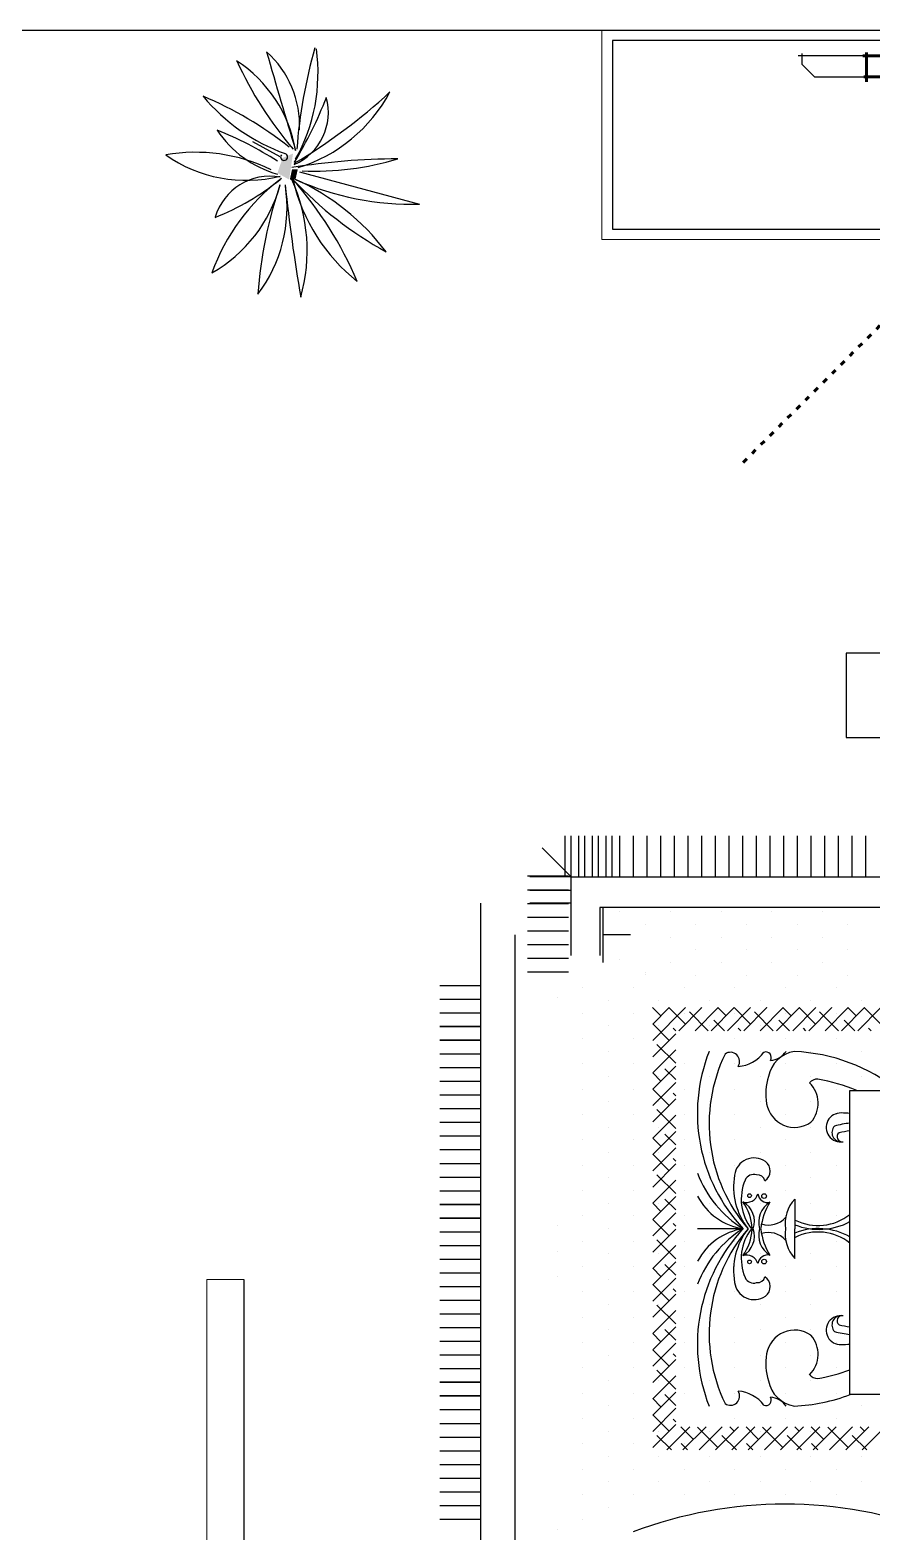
# Model space of a CAD drawing. Header units: millimetres. Extents: x 512961 to 1001058, y -961995 to -458543.
# Drawn here: x 812415 to 814024, y -917868 to -914999 of the extents above; entities that cross this region are included whole.
import ezdxf

# ---------------------------------------------------------------- set-up
doc = ezdxf.new("R2010")
doc.units = ezdxf.units.MM
doc.header["$MEASUREMENT"] = 0
doc.linetypes.add('ACAD_ISO03W100', pattern=[30, 12, -18])
doc.layers.get('0').update_dxf_attribs({"linetype": 'CONTINUOUS'})
for name, color, linetype in [('FF-Plants', 86, 'CONTINUOUS'), ('WINDOW', 5, 'CONTINUOUS'), ('图例-电', 7, 'CONTINUOUS'), ('地面', 8, 'CONTINUOUS'), ('装饰细节', 1, 'CONTINUOUS')]:
    doc.layers.add(name, color=color, linetype=linetype)
doc.layers.add('基线', color=147, linetype='CONTINUOUS', lineweight=60)
doc.layers.add('门窗', color=4, linetype='CONTINUOUS', lineweight=13)

# ---------------------------------------------------------------- blocks, each defined once
blk = doc.blocks.new('A$C1F987A59')
at = {"color": 250, "linetype": 'ACAD_ISO03W100'}
for q in [(1035.1, 1846.7), (1417.6, 923.4), (1035.1, 0)]:
    blk.add_line((111.8, 923.4), q, dxfattribs=at)
at = {"color": 147}
for p, q in [((61.8, 1555.5), (61.8, 288.7)), ((111.8, 291.2), (111.8, 1555.5)), ((124.4, 1537.2), (46.8, 1537.2)), ((61.8, 1437.2), (0, 1437.2)), ((21.8, 1462.3), (21.8, 371.7)), ((61.8, 397.2), (0, 397.2)), ((53.4, 297.2), (124.1, 297.2)), ((111.8, 297.2), (61.8, 297.2))]:
    blk.add_line(p, q, dxfattribs=at)
at = {"layer": '地面', "color": 250}
for p, q in [((55.8, 1691.8), (81.8, 1691.8)), ((61.8, 1537.2), (61.8, 1700.7)), ((81.8, 1691.8), (111.8, 1661.8)), ((111.8, 1661.8), (111.8, 1537.2)), ((61.8, 297.2), (61.8, 133.8)), ((111.8, 172.7), (111.8, 297.2)), ((81.8, 142.7), (111.8, 172.7)), ((55.8, 142.7), (81.8, 142.7))]:
    blk.add_line(p, q, dxfattribs=at)
blk = doc.blocks.new('A$C443E5640')
at = {"layer": '基线', "color": 7, "xscale": -1}
blk.add_blockref('A$C1F987A59', (1417.6, 0), dxfattribs=at)
blk = doc.blocks.new('A$C51C452F4')
for p, q in [((21, 59), (278, 1016)), ((-99, -95), (-219, -312))]:
    blk.add_line(p, q)
for centre, radius, start, end in [((-1994, 955), 2273, 335.9502, 1.5429), ((-2260, 185), 2275, 357.3527, 16.7883), ((5193, 846), 5275, 180.0406, 189.2545), ((-1198, -314), 1239, 17.0473, 61.9276), ((-3885, -2251), 4458, 30.5938, 42.8173), ((1791, -745), 1876, 127.198, 155.6633), ((-2006, 2220), 3042, 313.3426, 331.0902), ((2081, -2265), 3027, 113.0908, 131.3416), ((-255, 1437), 1470, 283.5808, 321.3981), ((-452, -162), 451, 23.5543, 105.4167), ((-1680, -2624), 3102, 58.4211, 69.0755), ((128, 3972), 3944, 253.8941, 265.8232), ((-764, -1189), 1396, 60.7276, 97.9536), ((647, -1230), 1351, 74.0908, 114.731), ((-350, -721), 781, 87.2952, 138.3612), ((-13265, 43194), 45114, 285.8626, 286.9), ((33, -1028), 1072, 99.8628, 146.7938), ((-2123, 2317), 3031, 294.5444, 310.3893), ((-1195, 12752), 12874, 275.8835, 279.8947), ((2145, -1860), 2960, 141.6493, 157.0931), ((-1551, 456), 1515, 309.798, 340.3125), ((-775, 110), 844, 303.2932, 344.4946), ((2358, -1666), 2876, 147.3863, 158.1538), ((-98, -63), 27.7, 231.0779, 160.3125), ((-1035, -364), 1123, 325.1228, 13.8236), ((508, -178), 452, 169.4664, 253.7979), ((1380, 901), 1637, 217.0365, 250.1741), ((-1534, -1382), 2066, 21.9119, 38.5429), ((1237, 3155), 3436, 251.1082, 265.9323), ((-175, -1203), 1148, 29.4585, 74.8757), ((306, -1177), 1137, 52.8197, 98.7741), ((1233, -767), 1368, 153.9832, 190.0332)]:
    blk.add_arc(centre, radius, start, end)
for points in [[(-125, 8), (82, -23), (-90, -75), (30, -116)], [(0, 46), (84, 27), (0, 0), (84, -18)]]:
    blk.add_solid(points)

msp = doc.modelspace()

# ---------------------------------------------------------------- linework, layer by layer
at = {"color": 8}
for p, q in [((813437.8, -916616.8), (813437.8, -916538.4)), ((813437.8, -916616.8), (813437.8, -916538.4)), ((813449.1, -916616.8), (813449.1, -916538.4)), ((813463.9, -916616.8), (813463.9, -916538.4)), ((813475.3, -916616.8), (813475.3, -916538.4)), ((813490, -916616.8), (813490, -916538.4)), ((813501.4, -916616.8), (813501.4, -916538.4)), ((813501.4, -916616.8), (813501.4, -916538.4)), ((813516.2, -916616.8), (813516.2, -916538.4)), ((813527.5, -916616.8), (813527.5, -916538.4)), ((813542.3, -916616.8), (813542.3, -916538.4)), ((813568.4, -916616.8), (813568.4, -916538.4)), ((813594.6, -916616.8), (813594.6, -916538.4)), ((813594.6, -916616.8), (813594.6, -916538.4)), ((813620.7, -916616.8), (813620.7, -916538.4)), ((813646.8, -916616.8), (813646.8, -916538.4)), ((813673, -916616.8), (813673, -916538.4)), ((813699.1, -916616.8), (813699.1, -916538.4)), ((813725.3, -916616.8), (813725.3, -916538.4)), ((813751.4, -916616.8), (813751.4, -916538.4)), ((813777.5, -916616.8), (813777.5, -916538.4)), ((813803.7, -916616.8), (813803.7, -916538.4)), ((813829.8, -916616.8), (813829.8, -916538.4)), ((813855.9, -916616.8), (813855.9, -916538.4)), ((813882.1, -916616.8), (813882.1, -916538.4)), ((813908.2, -916616.8), (813908.2, -916538.4)), ((813934.3, -916616.8), (813934.3, -916538.4)), ((813960.5, -916616.8), (813960.5, -916538.4)), ((813986.6, -916616.8), (813986.6, -916538.4)), ((814012.7, -916616.8), (814012.7, -916538.4)), ((813449.1, -916616.8), (813393.7, -916561.4)), ((813365.9, -916615.3), (813444.3, -916615.3)), ((813449.1, -916616.8), (813370.7, -916616.8)), ((813449.1, -916616.8), (815737.7, -916616.8)), ((813449.1, -916766.9), (813449.1, -916616.8)), ((813276.8, -918288), (813276.8, -916667.1)), ((813365.9, -916641.5), (813444.3, -916641.5)), ((813365.9, -916667.6), (813444.3, -916667.6)), ((813449.1, -916643), (813370.7, -916643)), ((813449.1, -916667.1), (813370.7, -916667.1)), ((813365.9, -916693.7), (813444.3, -916693.7)), ((813504.2, -916675.2), (813504.2, -916766.9)), ((813542.4, -916683.6), (813542.4, -916683.6)), ((813639.2, -916683.6), (813639.2, -916683.6)), ((813736, -916683.6), (813736, -916683.6)), ((813832.8, -916683.6), (813832.8, -916683.6)), ((813929.6, -916683.6), (813929.6, -916683.6)), ((813365.9, -916719.9), (813444.3, -916719.9)), ((813590.8, -916707.8), (813590.8, -916707.8)), ((813687.6, -916707.8), (813687.6, -916707.8)), ((813784.4, -916707.8), (813784.4, -916707.8)), ((813881.2, -916707.8), (813881.2, -916707.8)), ((813978, -916707.8), (813978, -916707.8)), ((813365.9, -916746), (813444.3, -916746)), ((813639.2, -916732), (813639.2, -916732)), ((813736, -916732), (813736, -916732)), ((813832.8, -916732), (813832.8, -916732)), ((813929.6, -916732), (813929.6, -916732)), ((813365.9, -916772.1), (813444.3, -916772.1)), ((813542.4, -916775.1), (813542.4, -916775.1)), ((813639.2, -916780.4), (813639.2, -916780.4)), ((813687.6, -916756.2), (813687.6, -916756.2)), ((813736, -916780.4), (813736, -916780.4)), ((813784.4, -916756.2), (813784.4, -916756.2)), ((813832.8, -916780.4), (813832.8, -916780.4)), ((813881.2, -916756.2), (813881.2, -916756.2)), ((813929.6, -916780.4), (813929.6, -916780.4)), ((813978, -916756.2), (813978, -916756.2)), ((813365.9, -916798.3), (813444.3, -916798.3)), ((813590.8, -916799.3), (813590.8, -916799.3)), ((813590.8, -916804.1), (813590.8, -916804.1)), ((813687.6, -916804.6), (813687.6, -916804.6)), ((813784.4, -916804.6), (813784.4, -916804.6)), ((813881.2, -916804.6), (813881.2, -916804.6)), ((813978, -916804.6), (813978, -916804.6)), ((813198.4, -916824.4), (813276.8, -916824.4)), ((813568.5, -916828.8), (813568.5, -916828.8)), ((813665.3, -916828.8), (813665.3, -916828.8)), ((813762.1, -916828.8), (813762.1, -916828.8)), ((813858.9, -916828.8), (813858.9, -916828.8)), ((813955.7, -916828.8), (813955.7, -916828.8)), ((813198.4, -916850.5), (813276.8, -916850.5)), ((813520.1, -916853), (813520.1, -916853)), ((813605.2, -916898.3), (813636.7, -916866.8)), ((813605.2, -916929.4), (813667.8, -916866.8)), ((813605.2, -916867.2), (813605.6, -916866.8)), ((813620.9, -916882.6), (813605.2, -916866.9)), ((813616.9, -916853), (813616.9, -916853)), ((813667.6, -916898.1), (813636.2, -916866.8)), ((813654.9, -916910.8), (813698.9, -916866.8)), ((813686.1, -916910.8), (813730.1, -916866.8)), ((813698.7, -916867), (813698.4, -916866.8)), ((813713.7, -916853), (813713.7, -916853)), ((813717.2, -916910.8), (813761.2, -916866.8)), ((813745.3, -916882.6), (813729.5, -916866.8)), ((813748.3, -916910.8), (813792.3, -916866.8)), ((813792, -916898.1), (813760.6, -916866.8)), ((813779.4, -916910.8), (813823.4, -916866.8)), ((813810.5, -916853), (813810.5, -916853)), ((813810.5, -916910.8), (813854.5, -916866.8)), ((813823.1, -916867), (813822.9, -916866.8)), ((813841.6, -916910.8), (813885.6, -916866.8)), ((813869.8, -916882.6), (813854, -916866.8)), ((813872.7, -916910.8), (813916.7, -916866.8)), ((813916.5, -916898.1), (813885.1, -916866.8)), ((813903.8, -916910.8), (813947.8, -916866.8)), ((813907.3, -916853), (813907.3, -916853)), ((813935, -916910.8), (813979, -916866.8)), ((813947.6, -916867), (813947.3, -916866.8)), ((813966.1, -916910.8), (814010.1, -916866.8)), ((813994.2, -916882.6), (813978.4, -916866.8)), ((813997.2, -916910.8), (814041.2, -916866.8)), ((814004.1, -916853), (814004.1, -916853)), ((814040.9, -916898.1), (814009.5, -916866.8)), ((813198.4, -916876.7), (813276.8, -916876.7)), ((813198.4, -916876.7), (813276.8, -916876.7)), ((813471.7, -916877.2), (813471.7, -916877.2)), ((813568.5, -916877.2), (813568.5, -916877.2)), ((813665.3, -916877.2), (813665.3, -916877.2)), ((813711.3, -916910.8), (813675.3, -916874.8)), ((813742.4, -916910.8), (813722, -916890.4)), ((813762.1, -916877.2), (813762.1, -916877.2)), ((813835.7, -916910.8), (813799.8, -916874.8)), ((813866.9, -916910.8), (813846.5, -916890.4)), ((813858.9, -916877.2), (813858.9, -916877.2)), ((813960.2, -916910.8), (813924.2, -916874.8)), ((813955.7, -916877.2), (813955.7, -916877.2)), ((813991.3, -916910.8), (813970.9, -916890.4)), ((813198.4, -916902.8), (813276.8, -916902.8)), ((813276.8, -916902.8), (813198.4, -916902.8)), ((813471.7, -916925.6), (813471.7, -916925.6)), ((813520.1, -916901.4), (813520.1, -916901.4)), ((813568.5, -916925.6), (813568.5, -916925.6)), ((813636.4, -916929.3), (813605.2, -916898)), ((813605.2, -916960.5), (813649.2, -916916.5)), ((813616.9, -916901.4), (813616.9, -916901.4)), ((813649.2, -916910.9), (813644.2, -916905.9)), ((813713.7, -916901.4), (813713.7, -916901.4)), ((813762.1, -916925.6), (813762.1, -916925.6)), ((813773.5, -916910.8), (813768.7, -916905.9)), ((813810.5, -916901.4), (813810.5, -916901.4)), ((813858.9, -916925.6), (813858.9, -916925.6)), ((813898, -916910.8), (813893.1, -916905.9)), ((813907.3, -916901.4), (813907.3, -916901.4)), ((813955.7, -916925.6), (813955.7, -916925.6)), ((814004.1, -916901.4), (814004.1, -916901.4)), ((814022.4, -916910.8), (814017.6, -916905.9)), ((813198.4, -916929), (813276.8, -916929)), ((813276.8, -916929), (813198.4, -916929)), ((813520.1, -916949.8), (813520.1, -916949.8)), ((813605.2, -916991.6), (813649.2, -916947.6)), ((813649.2, -916973.1), (813613.1, -916937)), ((813616.9, -916949.8), (813616.9, -916949.8)), ((813713.7, -916949.8), (813713.7, -916949.8)), ((813810.5, -916949.8), (813810.5, -916949.8)), ((813907.3, -916949.8), (813907.3, -916949.8)), ((814004.1, -916949.8), (814004.1, -916949.8)), ((813198.4, -916955.1), (813276.8, -916955.1)), ((813198.4, -916981.2), (813276.8, -916981.2)), ((813471.7, -916974), (813471.7, -916974)), ((813568.5, -916974), (813568.5, -916974)), ((813605.3, -916960.4), (813605.2, -916960.2)), ((813605.2, -917022.7), (813649.2, -916978.7)), ((813665.3, -916974), (813665.3, -916974)), ((813762.1, -916974), (813762.1, -916974)), ((813858.9, -916974), (813858.9, -916974)), ((813955.7, -916974), (813955.7, -916974)), ((813198.4, -917007.4), (813276.8, -917007.4)), ((813520.1, -916998.2), (813520.1, -916998.2)), ((813620.9, -917007), (813605.2, -916991.3)), ((813605.2, -917053.9), (813649.2, -917009.9)), ((813616.9, -916998.2), (813616.9, -916998.2)), ((813649.2, -917004.2), (813628.7, -916983.7)), ((813713.7, -916998.2), (813713.7, -916998.2)), ((813810.5, -916998.2), (813810.5, -916998.2)), ((813907.3, -916998.2), (813907.3, -916998.2)), ((814004.1, -916998.2), (814004.1, -916998.2)), ((813198.4, -917033.5), (813276.8, -917033.5)), ((813471.7, -917022.4), (813471.7, -917022.4)), ((813568.5, -917022.4), (813568.5, -917022.4)), ((813636.4, -917053.7), (813605.2, -917022.5)), ((813649.2, -917035.3), (813644.2, -917030.4)), ((813665.3, -917022.4), (813665.3, -917022.4)), ((813762.1, -917022.4), (813762.1, -917022.4)), ((813858.9, -917022.4), (813858.9, -917022.4)), ((813955.7, -917022.4), (813955.7, -917022.4)), ((813198.4, -917059.6), (813276.8, -917059.6)), ((813520.1, -917046.6), (813520.1, -917046.6)), ((813605.2, -917085), (813649.2, -917041)), ((813649.2, -917097.6), (813613.1, -917061.5)), ((813616.9, -917046.6), (813616.9, -917046.6)), ((813713.7, -917046.6), (813713.7, -917046.6)), ((813810.5, -917046.6), (813810.5, -917046.6)), ((813907.3, -917046.6), (813907.3, -917046.6)), ((813198.4, -917085.8), (813276.8, -917085.8)), ((813471.7, -917070.8), (813471.7, -917070.8)), ((813520.1, -917095), (813520.1, -917095)), ((813568.5, -917070.8), (813568.5, -917070.8)), ((813605.2, -917116.1), (813649.2, -917072.1)), ((813605.3, -917084.8), (813605.2, -917084.7)), ((813616.9, -917095), (813616.9, -917095)), ((813665.3, -917070.8), (813665.3, -917070.8)), ((813713.7, -917095), (813713.7, -917095)), ((813762.1, -917070.8), (813762.1, -917070.8)), ((813810.5, -917095), (813810.5, -917095)), ((813858.9, -917070.8), (813858.9, -917070.8)), ((813907.3, -917095), (813907.3, -917095)), ((813955.7, -917070.8), (813955.7, -917070.8)), ((813198.4, -917111.9), (813276.8, -917111.9)), ((813471.7, -917119.2), (813471.7, -917119.2)), ((813568.5, -917119.2), (813568.5, -917119.2)), ((813605.2, -917147.2), (813649.2, -917103.2)), ((813620.9, -917131.5), (813605.2, -917115.8)), ((813649.2, -917128.7), (813628.7, -917108.2)), ((813665.3, -917119.2), (813665.3, -917119.2)), ((813762.1, -917119.2), (813762.1, -917119.2)), ((813858.9, -917119.2), (813858.9, -917119.2)), ((813955.7, -917119.2), (813955.7, -917119.2)), ((813198.4, -917138), (813276.8, -917138)), ((813520.1, -917143.4), (813520.1, -917143.4)), ((813605.2, -917178.3), (813649.2, -917134.3)), ((813636.4, -917178.2), (813605.2, -917146.9)), ((813616.9, -917143.4), (813616.9, -917143.4)), ((813649.2, -917159.8), (813644.2, -917154.8)), ((813713.7, -917143.4), (813713.7, -917143.4)), ((813810.5, -917143.4), (813810.5, -917143.4)), ((813907.3, -917143.4), (813907.3, -917143.4)), ((813198.4, -917164.2), (813276.8, -917164.2)), ((813471.7, -917167.6), (813471.7, -917167.6)), ((813568.5, -917167.6), (813568.5, -917167.6)), ((813605.2, -917209.4), (813649.2, -917165.4)), ((813665.3, -917167.6), (813665.3, -917167.6)), ((813762.1, -917167.6), (813762.1, -917167.6)), ((813858.9, -917167.6), (813858.9, -917167.6)), ((813955.7, -917167.6), (813955.7, -917167.6)), ((813198.4, -917190.3), (813276.8, -917190.3)), ((813520.1, -917191.8), (813520.1, -917191.8)), ((813605.2, -917240.5), (813649.2, -917196.5)), ((813605.3, -917209.3), (813605.2, -917209.1)), ((813649.2, -917222), (813613.1, -917185.9)), ((813616.9, -917191.8), (813616.9, -917191.8)), ((813713.7, -917191.8), (813713.7, -917191.8)), ((813810.5, -917191.8), (813810.5, -917191.8)), ((813907.3, -917191.8), (813907.3, -917191.8)), ((813198.4, -917216.5), (813276.8, -917216.5)), ((813198.4, -917216.5), (813276.8, -917216.5)), ((813471.7, -917216), (813471.7, -917216)), ((813520.1, -917240.2), (813520.1, -917240.2)), ((813568.5, -917216), (813568.5, -917216)), ((813605.2, -917271.6), (813649.2, -917227.6)), ((813620.9, -917255.9), (813605.2, -917240.2)), ((813616.9, -917240.2), (813616.9, -917240.2)), ((813649.2, -917253.1), (813628.7, -917232.6)), ((813665.3, -917216), (813665.3, -917216)), ((813713.7, -917240.2), (813713.7, -917240.2)), ((813762.1, -917216), (813762.1, -917216)), ((813810.5, -917240.2), (813810.5, -917240.2)), ((813858.9, -917216), (813858.9, -917216)), ((813876.7, -917232.7), (813876.7, -917289.2)), ((813907.3, -917240.2), (813907.3, -917240.2)), ((813955.7, -917216), (813955.7, -917216)), ((813198.4, -917242.6), (813276.8, -917242.6)), ((813276.8, -917242.6), (813198.4, -917242.6)), ((813198.4, -917268.7), (813276.8, -917268.7)), ((813276.8, -917268.7), (813198.4, -917268.7)), ((813471.7, -917264.4), (813471.7, -917264.4)), ((813568.5, -917264.4), (813568.5, -917264.4)), ((813605.2, -917302.8), (813649.2, -917258.8)), ((813665.3, -917264.4), (813665.3, -917264.4)), ((813762.1, -917264.4), (813762.1, -917264.4)), ((813858.9, -917264.4), (813858.9, -917264.4)), ((813955.7, -917264.4), (813955.7, -917264.4)), ((813198.4, -917294.9), (813276.8, -917294.9)), ((813423.3, -917283.3), (813423.3, -917283.3)), ((813520.1, -917288.6), (813520.1, -917288.6)), ((813636.4, -917302.6), (813605.2, -917271.4)), ((813605.2, -917333.9), (813649.2, -917289.9)), ((813616.9, -917288.6), (813616.9, -917288.6)), ((813649.2, -917284.2), (813644.2, -917279.3)), ((813778.1, -917289.2), (813691, -917289.2)), ((813713.7, -917288.6), (813713.7, -917288.6)), ((813810.5, -917288.6), (813810.5, -917288.6)), ((813876.7, -917345.7), (813876.7, -917289.2)), ((813907.3, -917288.6), (813907.3, -917288.6)), ((813198.4, -917321), (813276.8, -917321)), ((813471.7, -917312.8), (813471.7, -917312.8)), ((813568.5, -917312.8), (813568.5, -917312.8)), ((813605.2, -917365), (813649.2, -917321)), ((813649.2, -917346.5), (813613.1, -917310.4)), ((813665.3, -917312.8), (813665.3, -917312.8)), ((813762.1, -917312.8), (813762.1, -917312.8)), ((813858.9, -917312.8), (813858.9, -917312.8)), ((813955.7, -917312.8), (813955.7, -917312.8)), ((813198.4, -917347.1), (813276.8, -917347.1)), ((813423.3, -917331.7), (813423.3, -917331.7)), ((813520.1, -917337), (813520.1, -917337)), ((813605.3, -917333.7), (813605.2, -917333.6)), ((813605.2, -917396.1), (813649.2, -917352.1)), ((813616.9, -917337), (813616.9, -917337)), ((813713.7, -917337), (813713.7, -917337)), ((813810.5, -917337), (813810.5, -917337)), ((813907.3, -917337), (813907.3, -917337)), ((813198.4, -917373.3), (813276.8, -917373.3)), ((813423.3, -917380.1), (813423.3, -917380.1)), ((813471.7, -917361.2), (813471.7, -917361.2)), ((813568.5, -917361.2), (813568.5, -917361.2)), ((813620.9, -917380.4), (813605.2, -917364.7)), ((813605.2, -917427.2), (813649.2, -917383.2)), ((813649.2, -917377.6), (813628.7, -917357.1)), ((813665.3, -917361.2), (813665.3, -917361.2)), ((813762.1, -917361.2), (813762.1, -917361.2)), ((813858.9, -917361.2), (813858.9, -917361.2)), ((813955.7, -917361.2), (813955.7, -917361.2)), ((813198.4, -917399.4), (813276.8, -917399.4)), ((813471.7, -917409.6), (813471.7, -917409.6)), ((813520.1, -917385.4), (813520.1, -917385.4)), ((813568.5, -917409.6), (813568.5, -917409.6)), ((813636.4, -917427.1), (813605.2, -917395.8)), ((813616.9, -917385.4), (813616.9, -917385.4)), ((813649.2, -917408.7), (813644.2, -917403.7)), ((813665.3, -917409.6), (813665.3, -917409.6)), ((813713.7, -917385.4), (813713.7, -917385.4)), ((813762.1, -917409.6), (813762.1, -917409.6)), ((813810.5, -917385.4), (813810.5, -917385.4)), ((813858.9, -917409.6), (813858.9, -917409.6)), ((813907.3, -917385.4), (813907.3, -917385.4)), ((813955.7, -917409.6), (813955.7, -917409.6)), ((813198.4, -917425.5), (813276.8, -917425.5)), ((813520.1, -917433.8), (813520.1, -917433.8)), ((813605.2, -917458.3), (813649.2, -917414.3)), ((813649.2, -917470.9), (813613.1, -917434.8)), ((813616.9, -917433.8), (813616.9, -917433.8)), ((813713.7, -917433.8), (813713.7, -917433.8)), ((813810.5, -917433.8), (813810.5, -917433.8)), ((813907.3, -917433.8), (813907.3, -917433.8)), ((813198.4, -917451.7), (813276.8, -917451.7)), ((813471.7, -917458), (813471.7, -917458)), ((813568.5, -917458), (813568.5, -917458)), ((813605.2, -917489.4), (813649.2, -917445.4)), ((813605.3, -917458.2), (813605.2, -917458)), ((813665.3, -917458), (813665.3, -917458)), ((813762.1, -917458), (813762.1, -917458)), ((813858.9, -917458), (813858.9, -917458)), ((813955.7, -917458), (813955.7, -917458)), ((813198.4, -917477.8), (813276.8, -917477.8)), ((813520.1, -917482.2), (813520.1, -917482.2)), ((813605.2, -917520.5), (813649.2, -917476.5)), ((813620.9, -917504.8), (813605.2, -917489.1)), ((813616.9, -917482.2), (813616.9, -917482.2)), ((813649.2, -917502), (813628.7, -917481.5)), ((813713.7, -917482.2), (813713.7, -917482.2)), ((813810.5, -917482.2), (813810.5, -917482.2)), ((813907.3, -917482.2), (813907.3, -917482.2)), ((813198.4, -917503.9), (813276.8, -917503.9)), ((813471.7, -917506.4), (813471.7, -917506.4)), ((813568.5, -917506.4), (813568.5, -917506.4)), ((813605.2, -917551.7), (813649.2, -917507.7)), ((813636.4, -917551.5), (813605.2, -917520.3)), ((813649.2, -917533.1), (813644.2, -917528.2)), ((813665.3, -917506.4), (813665.3, -917506.4)), ((813762.1, -917506.4), (813762.1, -917506.4)), ((813858.9, -917506.4), (813858.9, -917506.4)), ((813955.7, -917506.4), (813955.7, -917506.4)), ((813198.4, -917530.1), (813276.8, -917530.1)), ((813198.4, -917556.2), (813276.8, -917556.2)), ((813198.4, -917556.2), (813276.8, -917556.2)), ((813471.7, -917554.8), (813471.7, -917554.8)), ((813520.1, -917530.6), (813520.1, -917530.6)), ((813568.5, -917554.8), (813568.5, -917554.8)), ((813605.2, -917582.8), (813649.2, -917538.8)), ((813616.9, -917530.6), (813616.9, -917530.6)), ((813665.3, -917554.8), (813665.3, -917554.8)), ((813713.7, -917530.6), (813713.7, -917530.6)), ((813762.1, -917554.8), (813762.1, -917554.8)), ((813810.5, -917530.6), (813810.5, -917530.6)), ((813858.9, -917554.8), (813858.9, -917554.8)), ((813907.3, -917530.6), (813907.3, -917530.6)), ((813955.7, -917554.8), (813955.7, -917554.8)), ((813198.4, -917582.4), (813276.8, -917582.4)), ((813276.8, -917582.4), (813198.4, -917582.4)), ((813520.1, -917579), (813520.1, -917579)), ((813605.2, -917613.9), (813649.2, -917569.9)), ((813605.3, -917582.6), (813605.2, -917582.5)), ((813649.2, -917595.4), (813613.1, -917559.3)), ((813616.9, -917579), (813616.9, -917579)), ((813713.7, -917579), (813713.7, -917579)), ((813810.5, -917579), (813810.5, -917579)), ((813907.3, -917579), (813907.3, -917579)), ((813198.4, -917608.5), (813276.8, -917608.5)), ((813276.8, -917608.5), (813198.4, -917608.5)), ((813471.7, -917603.2), (813471.7, -917603.2)), ((813568.5, -917603.2), (813568.5, -917603.2)), ((813605.2, -917645), (813649.2, -917601)), ((813620.9, -917629.3), (813605.2, -917613.6)), ((813649.2, -917626.5), (813628.7, -917606)), ((813665.3, -917603.2), (813665.3, -917603.2)), ((813762.1, -917603.2), (813762.1, -917603.2)), ((813858.9, -917603.2), (813858.9, -917603.2)), ((813955.7, -917603.2), (813955.7, -917603.2)), ((813198.4, -917634.6), (813276.8, -917634.6)), ((813520.1, -917627.4), (813520.1, -917627.4)), ((813605.2, -917676.1), (813649.2, -917632.1)), ((813616.9, -917627.4), (813616.9, -917627.4)), ((813713.7, -917627.4), (813713.7, -917627.4)), ((813810.5, -917627.4), (813810.5, -917627.4)), ((813907.3, -917627.4), (813907.3, -917627.4)), ((814004.1, -917627.4), (814004.1, -917627.4)), ((813198.4, -917660.8), (813276.8, -917660.8)), ((813471.7, -917651.6), (813471.7, -917651.6)), ((813568.5, -917651.6), (813568.5, -917651.6)), ((813636.4, -917676), (813605.2, -917644.7)), ((813605.2, -917707.2), (813649.2, -917663.2)), ((813632, -917711.6), (813676, -917667.6)), ((813649.2, -917657.6), (813644.2, -917652.6)), ((813683.1, -917691.5), (813659.2, -917667.6)), ((813663.1, -917711.6), (813707.1, -917667.6)), ((813729.8, -917707.1), (813690.9, -917668.2)), ((813694.2, -917711.6), (813738.2, -917667.6)), ((813725.3, -917711.6), (813769.3, -917667.6)), ((813760.9, -917676), (813752.5, -917667.6)), ((813756.4, -917711.6), (813800.4, -917667.6)), ((813762.1, -917651.6), (813762.1, -917651.6)), ((813807.6, -917691.5), (813783.6, -917667.6)), ((813787.5, -917711.6), (813831.5, -917667.6)), ((813854.2, -917707.1), (813815.3, -917668.2)), ((813818.6, -917711.6), (813862.6, -917667.6)), ((813849.7, -917711.6), (813893.7, -917667.6)), ((813858.9, -917651.6), (813858.9, -917651.6)), ((813885.3, -917676), (813877, -917667.6)), ((813880.9, -917711.6), (813924.9, -917667.6)), ((813932, -917691.5), (813908.1, -917667.6)), ((813912, -917711.6), (813956, -917667.6)), ((813978.7, -917707.1), (813939.8, -917668.2)), ((813943.1, -917711.6), (813987.1, -917667.6)), ((813955.7, -917651.6), (813955.7, -917651.6)), ((813974.2, -917711.6), (814018.2, -917667.6)), ((814009.8, -917676), (814001.4, -917667.6)), ((814005.3, -917711.6), (814049.3, -917667.6)), ((813198.4, -917686.9), (813276.8, -917686.9)), ((813471.7, -917700), (813471.7, -917700)), ((813520.1, -917675.8), (813520.1, -917675.8)), ((813568.5, -917700), (813568.5, -917700)), ((813640.9, -917711.6), (813613.1, -917683.7)), ((813616.9, -917675.8), (813616.9, -917675.8)), ((813672, -917711.6), (813659.8, -917699.3)), ((813665.3, -917700), (813665.3, -917700)), ((813713.7, -917675.8), (813713.7, -917675.8)), ((813765.4, -917711.6), (813737.6, -917683.7)), ((813762.1, -917700), (813762.1, -917700)), ((813796.5, -917711.6), (813784.2, -917699.3)), ((813810.5, -917675.8), (813810.5, -917675.8)), ((813858.9, -917700), (813858.9, -917700)), ((813889.8, -917711.6), (813862, -917683.7)), ((813907.3, -917675.8), (813907.3, -917675.8)), ((813921, -917711.6), (813908.7, -917699.3)), ((813955.7, -917700), (813955.7, -917700)), ((814014.3, -917711.6), (813986.5, -917683.7)), ((814004.1, -917675.8), (814004.1, -917675.8)), ((813198.4, -917713), (813276.8, -917713)), ((813520.1, -917724.2), (813520.1, -917724.2)), ((813605.3, -917707.1), (813605.2, -917706.9)), ((813616.9, -917724.2), (813616.9, -917724.2)), ((813713.7, -917724.2), (813713.7, -917724.2)), ((813810.5, -917724.2), (813810.5, -917724.2)), ((813907.3, -917724.2), (813907.3, -917724.2)), ((814004.1, -917724.2), (814004.1, -917724.2)), ((813198.4, -917739.2), (813276.8, -917739.2)), ((813471.7, -917748.4), (813471.7, -917748.4)), ((813568.5, -917748.4), (813568.5, -917748.4)), ((813665.3, -917748.4), (813665.3, -917748.4)), ((813762.1, -917748.4), (813762.1, -917748.4)), ((813858.9, -917748.4), (813858.9, -917748.4)), ((813955.7, -917748.4), (813955.7, -917748.4)), ((813198.4, -917765.3), (813276.8, -917765.3)), ((813520.1, -917772.6), (813520.1, -917772.6)), ((813616.9, -917772.6), (813616.9, -917772.6)), ((813713.7, -917772.6), (813713.7, -917772.6)), ((813810.5, -917772.6), (813810.5, -917772.6)), ((813907.3, -917772.6), (813907.3, -917772.6)), ((814004.1, -917772.6), (814004.1, -917772.6)), ((813198.4, -917791.4), (813276.8, -917791.4)), ((813471.7, -917796.8), (813471.7, -917796.8)), ((813568.5, -917796.8), (813568.5, -917796.8)), ((813665.3, -917796.8), (813665.3, -917796.8)), ((813762.1, -917796.8), (813762.1, -917796.8)), ((813858.9, -917796.8), (813858.9, -917796.8)), ((813955.7, -917796.8), (813955.7, -917796.8)), ((813198.4, -917817.6), (813276.8, -917817.6)), ((813198.4, -917843.7), (813276.8, -917843.7)), ((813520.1, -917821), (813520.1, -917821)), ((813423.3, -917864.1), (813423.3, -917864.1)), ((813471.7, -917845.2), (813471.7, -917845.2))]:
    msp.add_line(p, q, dxfattribs=at)
at = {"color": 250}
msp.add_lwpolyline([(814788.3, -916189.9), (813975.2, -916189.9), (813975.2, -916350.9), (814788.3, -916350.9)], close=True, dxfattribs=at)
at = {"color": 8}
msp.add_lwpolyline([(813982.1, -917605.7), (813982.1, -917024.9), (814777.6, -917024.9), (814777.6, -917605.7)], close=True, dxfattribs=at)
for centre, radius in [((813790.3, -917225.9), 3.56), ((813818.2, -917226.6), 4.5), ((813790.3, -917352.5), 3.56), ((813818.2, -917351.7), 4.5)]:
    msp.add_circle(centre, radius, dxfattribs=at)
for centre, radius, start, end in [((814012.9, -917068.4), 322.3, 158.5199, 223.2317), ((813753.8, -916969.6), 17.5, 327.5321, 126.0243), ((813764.3, -916913.3), 65.8, 273.8054, 323.8888), ((813821.3, -916961.9), 10.5, 327.5321, 111.6685), ((813885.7, -917010.2), 60.5, 99.2791, 168.8547), ((813827.5, -916928.1), 39.5, 273.8054, 325.7365), ((813861.9, -917289), 338.7, 51.2322, 87.6216), ((814019.9, -917088.7), 306.9, 154.2414, 220.77), ((813752.5, -916964.2), 12.6, 174.5553, 176.1751), ((813927.2, -917031.2), 106, 162.0447, 190.3217), ((813921.4, -917025.6), 22.5, 91.0842, 137.7849), ((813866.6, -917049.6), 54.7, 318.6683, 45.725), ((813856.6, -917358.8), 361.4, 67.4837, 79.7524), ((813876.5, -917041.1), 54.4, 189.6684, 304.8738), ((813964.4, -917095.6), 27.7, 88.0121, 279.8829), ((813956.2, -917331.2), 263.5, 84.3768, 88.0121), ((813965.6, -917105.3), 17.9, 136.1895, 275.587), ((814003.6, -917283), 196.8, 96.295, 104.9929), ((813967, -917113.6), 9.5, 124.4844, 283.4785), ((814009.1, -917308.7), 208.3, 97.4463, 103.1725), ((813799.1, -917191.5), 37.7, 54.9837, 172.7166), ((813888, -917110.2), 210, 200.3002, 238.4256), ((813807.6, -917178.6), 22.2, 302.7247, 54.0209), ((813888.9, -917209.1), 129.2, 170.0192, 218.2632), ((813866.1, -917232.4), 91.7, 156.6739, 218.2322), ((813798.1, -917203.1), 17.7, 71.2169, 156.6739), ((813805.2, -917201.3), 15, 15.4551, 95.2047), ((813795.9, -917172), 118.5, 207.7369, 261.3325), ((813784.4, -917216.1), 22.8, 252.446, 343.1666), ((813756.7, -917275.4), 43, 341.3372, 60.9863), ((813703.6, -917291.7), 91.5, 2.0811, 36.0921), ((813824.9, -917220.3), 18.8, 187.1439, 283.7154), ((813852.7, -917277), 45, 121.3651, 195.7021), ((813933.8, -917303.3), 122.9, 148.2336, 173.029), ((813924.4, -917278.4), 66.1, 136.2138, 189.3806), ((813826.5, -917237.7), 44.3, 252.4201, 317.5481), ((813921.2, -917184.3), 98.6, 243.6331, 308.1459), ((814012.9, -917509.9), 322.3, 136.7683, 201.4801), ((813795.9, -917406.3), 118.5, 98.6675, 152.2631), ((813888, -917468.1), 210, 121.5744, 159.6998), ((814019.9, -917489.6), 306.9, 139.23, 205.7586), ((813888.9, -917369.2), 129.2, 141.7368, 189.9808), ((813866.1, -917345.9), 91.7, 141.7678, 203.3261), ((813756.7, -917302.9), 43, 299.0137, 18.6628), ((813703.6, -917286.6), 91.5, 323.9079, 357.9189), ((813852.7, -917301.3), 45, 164.2979, 238.6349), ((813933.8, -917275), 122.9, 186.971, 211.7664), ((813826.5, -917340.6), 44.3, 42.4519, 107.5799), ((813924.4, -917299.9), 66.1, 170.6194, 223.7862), ((813923, -917164.7), 125.6, 248.3719, 298.061), ((813921.6, -917410.3), 121.6, 60.1658, 111.6415), ((813921.2, -917394), 98.6, 51.8541, 116.3669), ((813784.4, -917362.3), 22.8, 16.8334, 107.554), ((813824.9, -917358), 18.8, 76.2846, 172.8561), ((813798.1, -917375.2), 17.7, 203.3261, 288.7831), ((813805.2, -917377), 15, 264.7953, 344.5449), ((813807.6, -917399.7), 22.2, 305.9791, 57.2753), ((813799.1, -917386.8), 37.7, 187.2834, 305.0163), ((813964.4, -917482.8), 27.7, 80.1171, 271.9879), ((813965.6, -917473), 17.9, 84.413, 223.8105), ((813967, -917464.7), 9.5, 76.5215, 235.5156), ((813876.5, -917537.2), 54.4, 55.1262, 170.3316), ((813866.6, -917528.7), 54.7, 314.275, 41.3317), ((814003.6, -917295.3), 196.8, 255.0071, 263.705), ((814009.1, -917269.7), 208.3, 256.8275, 262.5537), ((813927.2, -917547.1), 106, 169.6783, 197.9553), ((813956.2, -917247.1), 263.5, 271.9879, 275.6232), ((813885.7, -917568.1), 60.5, 191.1453, 260.7209), ((813921.4, -917552.7), 22.5, 222.2151, 268.9158), ((813856.6, -917219.6), 361.4, 280.2476, 290.3041), ((813753.8, -917608.8), 17.5, 233.9757, 32.4679), ((813764.3, -917665), 65.8, 36.1112, 86.1946), ((813821.3, -917616.5), 10.5, 248.3315, 32.4679), ((813827.5, -917650.2), 39.5, 34.2635, 86.1946), ((813861.9, -917289.3), 338.7, 272.3784, 290.9237), ((813752.5, -917614.2), 12.6, 183.8249, 185.4447)]:
    msp.add_arc(centre, radius, start, end, dxfattribs=at)
at = {"layer": 'WINDOW'}
msp.add_line((812355.3, -914999.5), (816235.3, -914999.5), dxfattribs=at)
at = {"layer": '图例-电'}
msp.add_line((812824, -917386.1), (812824, -918209.5), dxfattribs=at)
at = {"layer": '装饰细节', "color": 147}
for p, q in [((815677.9, -916675.2), (813504.2, -916675.2)), ((813510.2, -916674.9), (813510.2, -916780.5)), ((813342.7, -917942.1), (813342.7, -916727.7)), ((813563, -916727.7), (813510.2, -916727.7)), ((813471.7, -916828.8), (813471.7, -916828.8)), ((813423.3, -916847.7), (813423.3, -916847.7))]:
    msp.add_line(p, q, dxfattribs=at)
at = {"layer": '装饰细节', "color": 250}
msp.add_lwpolyline([(815488.3, -915379.5), (815488.3, -915019.5), (813528.3, -915019.5), (813528.3, -915379.5)], close=True, dxfattribs=at)
at = {"layer": '装饰细节', "color": 147}
msp.add_arc((813858, -918635.9), 820.7, 69.2777, 110.7223, dxfattribs=at)
at = {"layer": '门窗'}
for p, q in [((812753.5, -918209.5), (812753.5, -917386.1)), ((812753.5, -917386.1), (812824, -917386.1))]:
    msp.add_line(p, q, dxfattribs=at)
msp.add_lwpolyline([(815508.3, -915399.5), (815508.3, -914999.5), (813508.3, -914999.5), (813508.3, -915399.5)], close=True, dxfattribs=at)

# ---------------------------------------------------------------- block references
at = {"color": 147, "xscale": -0.8000000000465661, "yscale": 0.8000000000465661, "zscale": 0.8, "rotation": 270}
msp.add_blockref('A$C443E5640', (813776, -916133.5), dxfattribs=at)
at = {"layer": 'FF-Plants', "xscale": 0.2399999999906868, "yscale": 0.2399999999906868, "zscale": 0.24, "rotation": 270}
msp.add_blockref('A$C51C452F4', (812916, -915265.4), dxfattribs=at)

doc.saveas('drawing.dxf')
